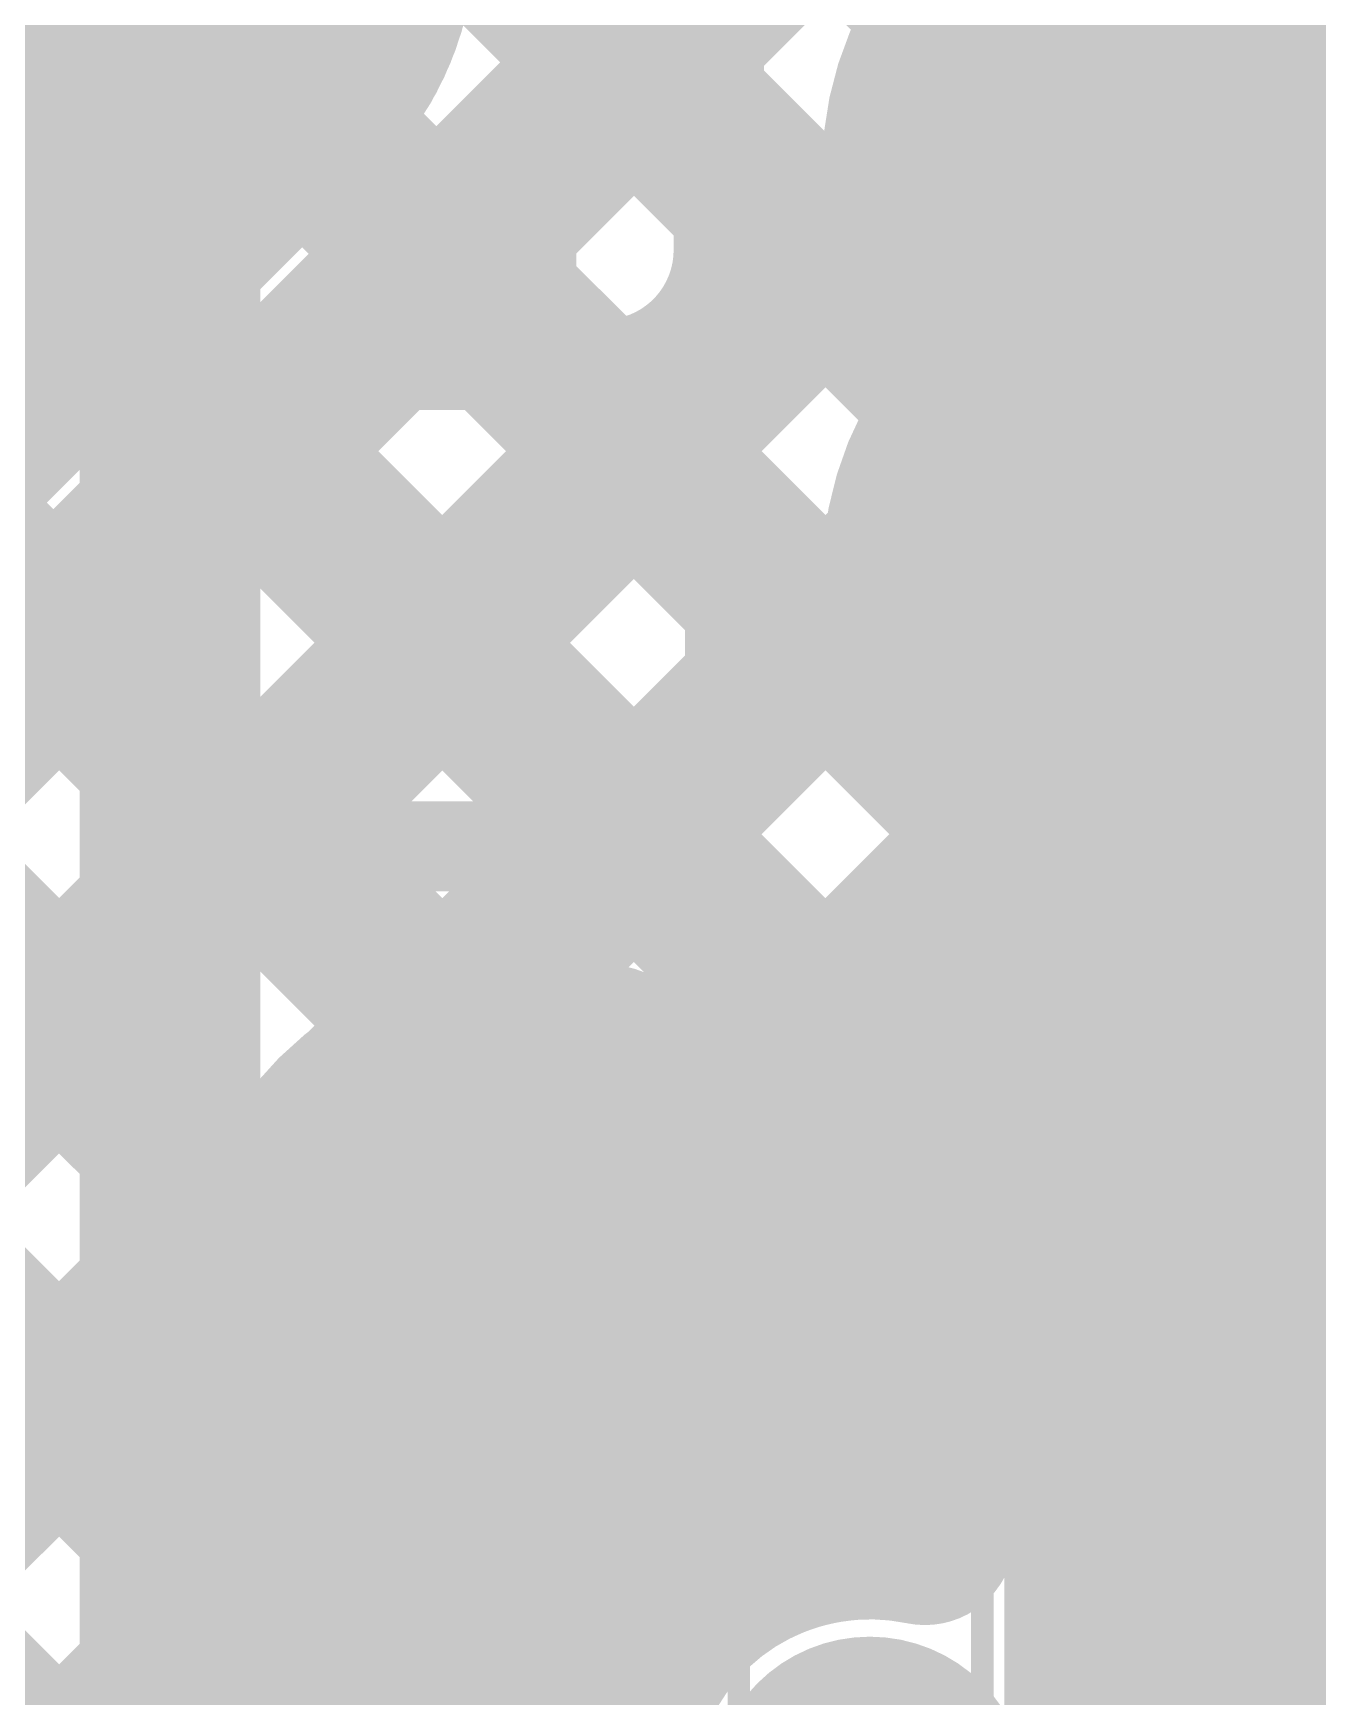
# Model space of a CAD drawing. Header units: millimetres. Extents: x 13 to 259, y -2 to 326.
# Drawn here: x 141.222 to 144.067, y 82.094 to 85.778 of the extents above; entities that cross this region are included whole.
import ezdxf

# ---------------------------------------------------------------- set-up
doc = ezdxf.new("R2010")
doc.units = ezdxf.units.MM
for name, color, linetype in [('BottomLayer', 5, 'Continuous'), ('BottomPaste', 16, 'Continuous'), ('BottomSolder', 6, 'Continuous'), ('ConnectLayer', 7, 'Continuous'), ('DrillDrawing', 1, 'Continuous'), ('Mechanical14', 56, 'Continuous'), ('Mechanical15', 56, 'Continuous'), ('Mechanical16', 56, 'Continuous'), ('MidLayer1', 16, 'Continuous'), ('MidLayer2', 76, 'Continuous'), ('MidLayer3', 90, 'Continuous'), ('MidLayer4', 156, 'Continuous'), ('MidLayer5', 130, 'Continuous'), ('MidLayer6', 216, 'Continuous'), ('MultiLayer', 9, 'Continuous'), ('TopLayer', 1, 'Continuous'), ('TopOverlay', 2, 'Continuous'), ('TopPaste', 8, 'Continuous'), ('TopSolder', 216, 'Continuous')]:
    doc.layers.add(name, color=color, linetype=linetype)

# ---------------------------------------------------------------- blocks, each defined once
blk = doc.blocks.new('CAPC1005X55N_B_1')
at = {"layer": 'BottomLayer'}
for points in [[(-0.76, -0.31), (-0.14, -0.31), (-0.76, 0.31), (-0.14, 0.31)], [(0.14, -0.31), (0.76, -0.31), (0.14, 0.31), (0.76, 0.31)]]:
    blk.add_solid(points, dxfattribs=at)
at = {"layer": 'BottomPaste'}
for points in [[(-0.76, -0.31), (-0.14, -0.31), (-0.76, 0.31), (-0.14, 0.31)], [(0.14, -0.31), (0.76, -0.31), (0.14, 0.31), (0.76, 0.31)]]:
    blk.add_solid(points, dxfattribs=at)
at = {"layer": 'BottomSolder'}
for points in [[(-0.8616, -0.4116), (-0.0384, -0.4116), (-0.8616, 0.4116), (-0.0384, 0.4116)], [(0.0384, -0.4116), (0.8616, -0.4116), (0.0384, 0.4116), (0.8616, 0.4116)]]:
    blk.add_solid(points, dxfattribs=at)
at = {"layer": 'Mechanical14', "const_width": 0.1}
for points in [[(-0.5249, -0.2751), (-0.5249, 0.2749)], [(0.5251, 0.2749), (-0.5249, 0.2749)], [(0.5251, -0.2751), (0.5251, 0.2749)], [(0.5251, -0.2751), (-0.5249, -0.2751)]]:
    blk.add_lwpolyline(points, dxfattribs=at)
at = {"layer": 'Mechanical14', "const_width": 0.05}
for points in [[(-0.5499, 0.2749, 1), (-0.5, 0.2749, 1)], [(-0.5499, 0.2749, 1), (-0.5, 0.2749, 1)], [(0.5001, 0.2749, 1), (0.55, 0.2749, 1)], [(0.5001, 0.2749, 1), (0.55, 0.2749, 1)], [(-0.5499, -0.2751, 1), (-0.5, -0.2751, 1)], [(-0.5499, -0.2751, 1), (-0.5, -0.2751, 1)], [(0.5001, -0.2751, 1), (0.55, -0.2751, 1)], [(0.5001, -0.2751, 1), (0.55, -0.2751, 1)]]:
    blk.add_lwpolyline(points, format="xyb", close=True, dxfattribs=at)
at = {"layer": 'Mechanical16', "const_width": 0.05}
for points in [[(0, -0.5), (0, 0.5)], [(-0.91, -0.46), (-0.91, 0.46)], [(0.91, 0.46), (-0.91, 0.46)], [(0.91, -0.46), (0.91, 0.46)], [(0.5, 0), (-0.5, 0)], [(0.91, -0.46), (-0.91, -0.46)]]:
    blk.add_lwpolyline(points, dxfattribs=at)
at = {"layer": 'Mechanical16', "const_width": 0.025}
for points in [[(-0.0125, 0.5, 1), (0.0125, 0.5, 1)], [(-0.9225, 0.46, 1), (-0.8975, 0.46, 1)], [(-0.9225, 0.46, 1), (-0.8975, 0.46, 1)], [(0.8975, 0.46, 1), (0.9225, 0.46, 1)], [(0.8975, 0.46, 1), (0.9225, 0.46, 1)], [(-0.5125, 0, 1), (-0.4875, 0, 1)], [(0.4875, 0, 1), (0.5125, 0, 1)], [(-0.9225, -0.46, 1), (-0.8975, -0.46, 1)], [(-0.9225, -0.46, 1), (-0.8975, -0.46, 1)], [(0.8975, -0.46, 1), (0.9225, -0.46, 1)], [(0.8975, -0.46, 1), (0.9225, -0.46, 1)], [(-0.0125, -0.5, 1), (0.0125, -0.5, 1)]]:
    blk.add_lwpolyline(points, format="xyb", close=True, dxfattribs=at)
blk = doc.blocks.new('CAPC1005X55N_138')
at = {"layer": 'Mechanical14', "const_width": 0.1}
for points in [[(-0.5249, -0.2749), (-0.5249, 0.2751)], [(0.5251, 0.2751), (-0.5249, 0.2751)], [(0.5251, -0.2749), (0.5251, 0.2751)], [(0.5251, -0.2749), (-0.5249, -0.2749)]]:
    blk.add_lwpolyline(points, dxfattribs=at)
at = {"layer": 'Mechanical14', "const_width": 0.05}
for points in [[(-0.5499, 0.2751, 1), (-0.5, 0.2751, 1)], [(-0.5499, 0.2751, 1), (-0.5, 0.2751, 1)], [(0.5001, 0.2751, 1), (0.55, 0.2751, 1)], [(0.5001, 0.2751, 1), (0.55, 0.2751, 1)], [(-0.5499, -0.2749, 1), (-0.5, -0.2749, 1)], [(-0.5499, -0.2749, 1), (-0.5, -0.2749, 1)], [(0.5001, -0.2749, 1), (0.55, -0.2749, 1)], [(0.5001, -0.2749, 1), (0.55, -0.2749, 1)]]:
    blk.add_lwpolyline(points, format="xyb", close=True, dxfattribs=at)
at = {"layer": 'Mechanical15', "const_width": 0.05}
for points in [[(0, -0.5), (0, 0.5)], [(-0.91, -0.46), (-0.91, 0.46)], [(0.91, 0.46), (-0.91, 0.46)], [(0.91, -0.46), (0.91, 0.46)], [(0.5, 0), (-0.5, 0)], [(0.91, -0.46), (-0.91, -0.46)]]:
    blk.add_lwpolyline(points, dxfattribs=at)
at = {"layer": 'Mechanical15', "const_width": 0.025}
for points in [[(-0.0125, 0.5, 1), (0.0125, 0.5, 1)], [(-0.9225, 0.46, 1), (-0.8975, 0.46, 1)], [(-0.9225, 0.46, 1), (-0.8975, 0.46, 1)], [(0.8975, 0.46, 1), (0.9225, 0.46, 1)], [(0.8975, 0.46, 1), (0.9225, 0.46, 1)], [(-0.5125, 0, 1), (-0.4875, 0, 1)], [(0.4875, 0, 1), (0.5125, 0, 1)], [(-0.9225, -0.46, 1), (-0.8975, -0.46, 1)], [(-0.9225, -0.46, 1), (-0.8975, -0.46, 1)], [(0.8975, -0.46, 1), (0.9225, -0.46, 1)], [(0.8975, -0.46, 1), (0.9225, -0.46, 1)], [(-0.0125, -0.5, 1), (0.0125, -0.5, 1)]]:
    blk.add_lwpolyline(points, format="xyb", close=True, dxfattribs=at)
at = {"layer": 'TopLayer'}
for points in [[(-0.76, -0.31), (-0.14, -0.31), (-0.76, 0.31), (-0.14, 0.31)], [(0.14, -0.31), (0.76, -0.31), (0.14, 0.31), (0.76, 0.31)]]:
    blk.add_solid(points, dxfattribs=at)
at = {"layer": 'TopPaste'}
for points in [[(-0.76, -0.31), (-0.14, -0.31), (-0.76, 0.31), (-0.14, 0.31)], [(0.14, -0.31), (0.76, -0.31), (0.14, 0.31), (0.76, 0.31)]]:
    blk.add_solid(points, dxfattribs=at)
at = {"layer": 'TopSolder'}
for points in [[(-0.8616, -0.4116), (-0.0384, -0.4116), (-0.8616, 0.4116), (-0.0384, 0.4116)], [(0.0384, -0.4116), (0.8616, -0.4116), (0.0384, 0.4116), (0.8616, 0.4116)]]:
    blk.add_solid(points, dxfattribs=at)
blk = doc.blocks.new('CAPC1005X55N_157')
at = {"layer": 'Mechanical14', "const_width": 0.1}
for points in [[(-0.5249, -0.2749), (-0.5249, 0.2751)], [(0.5251, 0.2751), (-0.5249, 0.2751)], [(0.5251, -0.2749), (0.5251, 0.2751)], [(0.5251, -0.2749), (-0.5249, -0.2749)]]:
    blk.add_lwpolyline(points, dxfattribs=at)
at = {"layer": 'Mechanical14', "const_width": 0.05}
for points in [[(-0.5499, 0.2751, 1), (-0.5, 0.2751, 1)], [(-0.5499, 0.2751, 1), (-0.5, 0.2751, 1)], [(0.5001, 0.2751, 1), (0.55, 0.2751, 1)], [(0.5001, 0.2751, 1), (0.55, 0.2751, 1)], [(-0.5499, -0.2749, 1), (-0.5, -0.2749, 1)], [(-0.5499, -0.2749, 1), (-0.5, -0.2749, 1)], [(0.5001, -0.2749, 1), (0.55, -0.2749, 1)], [(0.5001, -0.2749, 1), (0.55, -0.2749, 1)]]:
    blk.add_lwpolyline(points, format="xyb", close=True, dxfattribs=at)
at = {"layer": 'Mechanical15', "const_width": 0.05}
for points in [[(0, -0.5), (0, 0.5)], [(-0.91, -0.46), (-0.91, 0.46)], [(0.91, 0.46), (-0.91, 0.46)], [(0.91, -0.46), (0.91, 0.46)], [(0.5, 0), (-0.5, 0)], [(0.91, -0.46), (-0.91, -0.46)]]:
    blk.add_lwpolyline(points, dxfattribs=at)
at = {"layer": 'Mechanical15', "const_width": 0.025}
for points in [[(-0.0125, 0.5, 1), (0.0125, 0.5, 1)], [(-0.9225, 0.46, 1), (-0.8975, 0.46, 1)], [(-0.9225, 0.46, 1), (-0.8975, 0.46, 1)], [(0.8975, 0.46, 1), (0.9225, 0.46, 1)], [(0.8975, 0.46, 1), (0.9225, 0.46, 1)], [(-0.5125, 0, 1), (-0.4875, 0, 1)], [(0.4875, 0, 1), (0.5125, 0, 1)], [(-0.9225, -0.46, 1), (-0.8975, -0.46, 1)], [(-0.9225, -0.46, 1), (-0.8975, -0.46, 1)], [(0.8975, -0.46, 1), (0.9225, -0.46, 1)], [(0.8975, -0.46, 1), (0.9225, -0.46, 1)], [(-0.0125, -0.5, 1), (0.0125, -0.5, 1)]]:
    blk.add_lwpolyline(points, format="xyb", close=True, dxfattribs=at)
at = {"layer": 'TopLayer'}
for points in [[(-0.76, -0.31), (-0.14, -0.31), (-0.76, 0.31), (-0.14, 0.31)], [(0.14, -0.31), (0.76, -0.31), (0.14, 0.31), (0.76, 0.31)]]:
    blk.add_solid(points, dxfattribs=at)
at = {"layer": 'TopPaste'}
for points in [[(-0.76, -0.31), (-0.14, -0.31), (-0.76, 0.31), (-0.14, 0.31)], [(0.14, -0.31), (0.76, -0.31), (0.14, 0.31), (0.76, 0.31)]]:
    blk.add_solid(points, dxfattribs=at)
at = {"layer": 'TopSolder'}
for points in [[(-0.8616, -0.4116), (-0.0384, -0.4116), (-0.8616, 0.4116), (-0.0384, 0.4116)], [(0.0384, -0.4116), (0.8616, -0.4116), (0.0384, 0.4116), (0.8616, 0.4116)]]:
    blk.add_solid(points, dxfattribs=at)
blk = doc.blocks.new('SAMTEC_ASP_127797_01_185')
at = {"layer": 'Mechanical14', "const_width": 0.1}
for points in [[(16.9926, 7.3406), (16.0274, 7.3406)], [(16.9926, 7.3406), (16.0274, 7.3406)], [(19.5326, 7.3406), (18.5674, 7.3406)], [(19.5326, 7.3406), (18.5674, 7.3406)], [(17.2466, 6.4262), (17.2466, 7.0866)], [(17.2466, 6.4262), (17.2466, 7.0866)], [(18.3134, 6.4262), (18.3134, 7.0866)], [(18.3134, 6.4262), (18.3134, 7.0866)], [(19.7866, 6.4262), (19.7866, 7.0866)], [(19.7866, 6.4262), (19.7866, 7.0866)], [(18.0594, 6.1722), (17.5006, 6.1722)], [(18.0594, 6.1722), (17.5006, 6.1722)], [(20.5994, 6.1722), (20.0406, 6.1722)], [(20.5994, 6.1722), (20.0406, 6.1722)]]:
    blk.add_lwpolyline(points, dxfattribs=at)
at = {"layer": 'Mechanical14', "const_width": 0.05}
for points in [[(16.9676, 7.3406, 1), (17.0176, 7.3406, 1)], [(16.9676, 7.3406, 1), (17.0176, 7.3406, 1)], [(16.9676, 7.3406, 1), (17.0176, 7.3406, 1)], [(18.5424, 7.3406, 1), (18.5924, 7.3406, 1)], [(18.5424, 7.3406, 1), (18.5924, 7.3406, 1)], [(18.5424, 7.3406, 1), (18.5924, 7.3406, 1)], [(19.5076, 7.3406, 1), (19.5576, 7.3406, 1)], [(19.5076, 7.3406, 1), (19.5576, 7.3406, 1)], [(19.5076, 7.3406, 1), (19.5576, 7.3406, 1)], [(17.2216, 7.0866, 1), (17.2716, 7.0866, 1)], [(17.2216, 7.0866, 1), (17.2716, 7.0866, 1)], [(17.2216, 7.0866, 1), (17.2716, 7.0866, 1)], [(18.2884, 7.0866, 1), (18.3384, 7.0866, 1)], [(18.2884, 7.0866, 1), (18.3384, 7.0866, 1)], [(18.2884, 7.0866, 1), (18.3384, 7.0866, 1)], [(19.7616, 7.0866, 1), (19.8116, 7.0866, 1)], [(19.7616, 7.0866, 1), (19.8116, 7.0866, 1)], [(19.7616, 7.0866, 1), (19.8116, 7.0866, 1)], [(17.2216, 6.4262, 1), (17.2716, 6.4262, 1)], [(17.2216, 6.4262, 1), (17.2716, 6.4262, 1)], [(17.2216, 6.4262, 1), (17.2716, 6.4262, 1)], [(17.2216, 6.4262, 1), (17.2716, 6.4262, 1)], [(18.2884, 6.4262, 1), (18.3384, 6.4262, 1)], [(18.2884, 6.4262, 1), (18.3384, 6.4262, 1)], [(18.2884, 6.4262, 1), (18.3384, 6.4262, 1)], [(18.2884, 6.4262, 1), (18.3384, 6.4262, 1)], [(19.7616, 6.4262, 1), (19.8116, 6.4262, 1)], [(19.7616, 6.4262, 1), (19.8116, 6.4262, 1)], [(19.7616, 6.4262, 1), (19.8116, 6.4262, 1)], [(19.7616, 6.4262, 1), (19.8116, 6.4262, 1)], [(17.4756, 6.1722, 1), (17.5256, 6.1722, 1)], [(17.4756, 6.1722, 1), (17.5256, 6.1722, 1)], [(17.4756, 6.1722, 1), (17.5256, 6.1722, 1)], [(17.4756, 6.1722, 1), (17.5256, 6.1722, 1)], [(18.0344, 6.1722, 1), (18.0844, 6.1722, 1)], [(18.0344, 6.1722, 1), (18.0844, 6.1722, 1)], [(18.0344, 6.1722, 1), (18.0844, 6.1722, 1)], [(18.0344, 6.1722, 1), (18.0844, 6.1722, 1)], [(20.0156, 6.1722, 1), (20.0656, 6.1722, 1)], [(20.0156, 6.1722, 1), (20.0656, 6.1722, 1)], [(20.0156, 6.1722, 1), (20.0656, 6.1722, 1)], [(20.0156, 6.1722, 1), (20.0656, 6.1722, 1)]]:
    blk.add_lwpolyline(points, format="xyb", close=True, dxfattribs=at)
at = {"layer": 'Mechanical14', "const_width": 0.1}
for points in [[(16.9926, 7.3406, -0.414214), (17.2466, 7.0866)], [(18.3134, 7.0866, -0.414214), (18.5674, 7.3406)], [(19.5326, 7.3406, -0.414214), (19.7866, 7.0866)], [(17.5006, 6.1722, -0.414214), (17.2466, 6.4262)], [(17.5006, 6.1722, -0.414214), (17.2466, 6.4262)], [(18.3134, 6.4262, -0.414214), (18.0594, 6.1722)], [(18.3134, 6.4262, -0.414214), (18.0594, 6.1722)], [(20.0406, 6.1722, -0.414214), (19.7866, 6.4262)], [(20.0406, 6.1722, -0.414214), (19.7866, 6.4262)]]:
    blk.add_lwpolyline(points, format="xyb", dxfattribs=at)
at = {"layer": 'TopOverlay', "const_width": 0.2}
for points in [[(16.9926, 7.3406), (16.0274, 7.3406)], [(16.9926, 7.3406), (16.0274, 7.3406)], [(19.5326, 7.3406), (18.5674, 7.3406)], [(19.5326, 7.3406), (18.5674, 7.3406)], [(17.2466, 6.4262), (17.2466, 7.0866)], [(17.2466, 6.4262), (17.2466, 7.0866)], [(18.3134, 6.4262), (18.3134, 7.0866)], [(18.3134, 6.4262), (18.3134, 7.0866)], [(19.7866, 6.4262), (19.7866, 7.0866)], [(19.7866, 6.4262), (19.7866, 7.0866)], [(18.0594, 6.1722), (17.5006, 6.1722)], [(18.0594, 6.1722), (17.5006, 6.1722)], [(20.5994, 6.1722), (20.0406, 6.1722)], [(20.5994, 6.1722), (20.0406, 6.1722)]]:
    blk.add_lwpolyline(points, dxfattribs=at)
at = {"layer": 'TopOverlay', "const_width": 0.1}
for points in [[(16.9426, 7.3406, 1), (17.0426, 7.3406, 1)], [(16.9426, 7.3406, 1), (17.0426, 7.3406, 1)], [(16.9426, 7.3406, 1), (17.0426, 7.3406, 1)], [(18.5174, 7.3406, 1), (18.6174, 7.3406, 1)], [(18.5174, 7.3406, 1), (18.6174, 7.3406, 1)], [(18.5174, 7.3406, 1), (18.6174, 7.3406, 1)], [(19.4826, 7.3406, 1), (19.5826, 7.3406, 1)], [(19.4826, 7.3406, 1), (19.5826, 7.3406, 1)], [(19.4826, 7.3406, 1), (19.5826, 7.3406, 1)], [(17.1966, 7.0866, 1), (17.2966, 7.0866, 1)], [(17.1966, 7.0866, 1), (17.2966, 7.0866, 1)], [(17.1966, 7.0866, 1), (17.2966, 7.0866, 1)], [(18.2634, 7.0866, 1), (18.3634, 7.0866, 1)], [(18.2634, 7.0866, 1), (18.3634, 7.0866, 1)], [(18.2634, 7.0866, 1), (18.3634, 7.0866, 1)], [(19.7366, 7.0866, 1), (19.8366, 7.0866, 1)], [(19.7366, 7.0866, 1), (19.8366, 7.0866, 1)], [(19.7366, 7.0866, 1), (19.8366, 7.0866, 1)], [(17.1966, 6.4262, 1), (17.2966, 6.4262, 1)], [(17.1966, 6.4262, 1), (17.2966, 6.4262, 1)], [(17.1966, 6.4262, 1), (17.2966, 6.4262, 1)], [(17.1966, 6.4262, 1), (17.2966, 6.4262, 1)], [(18.2634, 6.4262, 1), (18.3634, 6.4262, 1)], [(18.2634, 6.4262, 1), (18.3634, 6.4262, 1)], [(18.2634, 6.4262, 1), (18.3634, 6.4262, 1)], [(18.2634, 6.4262, 1), (18.3634, 6.4262, 1)], [(19.7366, 6.4262, 1), (19.8366, 6.4262, 1)], [(19.7366, 6.4262, 1), (19.8366, 6.4262, 1)], [(19.7366, 6.4262, 1), (19.8366, 6.4262, 1)], [(19.7366, 6.4262, 1), (19.8366, 6.4262, 1)], [(17.4506, 6.1722, 1), (17.5506, 6.1722, 1)], [(17.4506, 6.1722, 1), (17.5506, 6.1722, 1)], [(17.4506, 6.1722, 1), (17.5506, 6.1722, 1)], [(17.4506, 6.1722, 1), (17.5506, 6.1722, 1)], [(18.0094, 6.1722, 1), (18.1094, 6.1722, 1)], [(18.0094, 6.1722, 1), (18.1094, 6.1722, 1)], [(18.0094, 6.1722, 1), (18.1094, 6.1722, 1)], [(18.0094, 6.1722, 1), (18.1094, 6.1722, 1)], [(19.9906, 6.1722, 1), (20.0906, 6.1722, 1)], [(19.9906, 6.1722, 1), (20.0906, 6.1722, 1)], [(19.9906, 6.1722, 1), (20.0906, 6.1722, 1)], [(19.9906, 6.1722, 1), (20.0906, 6.1722, 1)]]:
    blk.add_lwpolyline(points, format="xyb", close=True, dxfattribs=at)
at = {"layer": 'TopOverlay', "const_width": 0.2}
for points in [[(16.9926, 7.3406, -0.414214), (17.2466, 7.0866)], [(18.3134, 7.0866, -0.414214), (18.5674, 7.3406)], [(19.5326, 7.3406, -0.414214), (19.7866, 7.0866)], [(17.5006, 6.1722, -0.414214), (17.2466, 6.4262)], [(17.5006, 6.1722, -0.414214), (17.2466, 6.4262)], [(18.3134, 6.4262, -0.414214), (18.0594, 6.1722)], [(18.3134, 6.4262, -0.414214), (18.0594, 6.1722)], [(20.0406, 6.1722, -0.414214), (19.7866, 6.4262)], [(20.0406, 6.1722, -0.414214), (19.7866, 6.4262)]]:
    blk.add_lwpolyline(points, format="xyb", dxfattribs=at)

msp = doc.modelspace()

# ---------------------------------------------------------------- linework, layer by layer
at = {"layer": 'BottomLayer'}
for points, const_width in [([(143.634, 85.475, 1), (143.884, 85.475, 1)], 0.25), ([(143.634, 84.575, 1), (143.884, 84.575, 1)], 0.25), ([(143.6594, 83.2978, 1), (143.9094, 83.2978, 1)], 0.25), ([(142.2, 82.95, 1), (142.45, 82.95, 1)], 0.25), ([(143.6594, 82.3978, 1), (143.9094, 82.3978, 1)], 0.25), ([(143.7344, 82.3978, 1), (143.8344, 82.3978, 1)], 0.1), ([(143.7702, 82.3978, 1), (143.8702, 82.3978, 1)], 0.1), ([(143.7702, 82.3978, 1), (143.8702, 82.3978, 1)], 0.1), ([(142.2, 82.05, 1), (142.45, 82.05, 1)], 0.25), ([(142.275, 82.05, 1), (142.375, 82.05, 1)], 0.1), ([(142.275, 82.05, 1), (142.375, 82.05, 1)], 0.1), ([(142.95, 81.875, 1), (143.2, 81.875, 1)], 0.25)]:
    msp.add_lwpolyline(points, format="xyb", close=True, dxfattribs=dict(at, const_width=const_width))
at = {"layer": 'BottomLayer', "const_width": 0.2}
for points in [[(143.7844, 82.3978), (143.8202, 82.3978)], [(143.8202, 82.3978), (144.725, 81.493)], [(142.075, 81.8), (142.325, 82.05)], [(142.325, 82.05), (142.575, 81.8)]]:
    msp.add_lwpolyline(points, dxfattribs=at)
at = {"layer": 'BottomSolder', "const_width": 0.3516}
for points in [[(142.1492, 82.95, 1), (142.5008, 82.95, 1)], [(142.1492, 82.05, 1), (142.5008, 82.05, 1)], [(142.8992, 81.875, 1), (143.2508, 81.875, 1)]]:
    msp.add_lwpolyline(points, format="xyb", close=True, dxfattribs=at)
at = {"layer": 'ConnectLayer', "const_width": 0.4}
for points in [[(133.8479, 96.1028), (144.7858, 85.1649)], [(133.8479, 96.1028), (144.7858, 85.1649)], [(134.033, 92.5235), (143.5987, 82.9578)], [(134.033, 92.5235), (143.5987, 82.9578)], [(139.1148, 89.9874), (143.9801, 85.122)], [(139.1148, 89.9874), (143.9801, 85.122)], [(139.1448, 89.1088), (143.3036, 84.95)], [(139.1448, 89.1088), (143.3036, 84.95)], [(134.0722, 78.9179), (143.6515, 88.4972)], [(134.0722, 78.9179), (143.6515, 88.4972)], [(138.9246, 88.4805), (145.3101, 82.095)], [(138.9246, 88.4805), (145.3101, 82.095)], [(137.8768, 87.8312), (143.2041, 82.504)], [(137.8768, 87.8312), (143.2041, 82.504)], [(127.0089, 71.0061), (143.6089, 87.6061)], [(127.0089, 71.0061), (143.6089, 87.6061)], [(141.525, 85.5223), (143.6089, 87.6062)], [(142.6144, 87.3363), (144.7858, 85.1649)], [(129.3674, 71.6675), (144.9371, 87.2372)], [(129.3674, 71.6675), (144.9371, 87.2372)], [(136.9901, 79.2902), (144.9371, 87.2372)], [(137.6514, 87.2081), (142.2276, 82.6319)], [(137.6514, 87.2081), (142.2276, 82.6319)], [(128.9034, 72.052), (143.867, 87.0156)], [(128.9034, 72.052), (143.867, 87.0156)], [(136.2164, 79.365), (143.867, 87.0156)], [(142.1901, 86.912), (143.9801, 85.122)], [(143.7115, 85.1631), (145.4673, 86.9188)], [(143.7115, 85.1631), (145.4673, 86.9188)], [(143.7115, 85.1631), (145.4673, 86.9188)], [(142.2136, 86.8886), (143.2811, 85.821)], [(141.525, 84.6738), (143.6457, 86.7944)], [(141.7893, 86.4643), (143.3036, 84.95)], [(142.0024, 86.2512), (143.3036, 84.95)], [(141.525, 80.8316), (141.525, 86.2)], [(137.8413, 86.1697), (141.7676, 82.2434)], [(137.8413, 86.1697), (141.7676, 82.2434)], [(141.525, 85.88), (143.5612, 83.8439)], [(137.3359, 85.8265), (145.499, 77.6634)], [(137.3359, 85.8265), (145.499, 77.6634)], [(139.1359, 82.9049), (141.8433, 85.6122)], [(141.8181, 85.587), (145.3101, 82.095)], [(141.525, 83.8253), (143.1691, 85.4693)], [(141.3938, 85.1627), (143.5987, 82.9578)], [(141.525, 85.0315), (143.1976, 83.3589)], [(140.9696, 84.7385), (143.2041, 82.504)], [(131.7056, 73.1572), (143.171, 84.6226)], [(131.7056, 73.1572), (143.171, 84.6226)], [(137.9134, 79.365), (143.171, 84.6226)], [(141.9681, 83.4198), (143.171, 84.6227)], [(140.5453, 84.3142), (142.2276, 82.6319)], [(144.0288, 82.9348), (145.3173, 84.2233)], [(144.0288, 82.9348), (145.3173, 84.2233)], [(144.0288, 82.9348), (145.3173, 84.2233)], [(141.525, 84.183), (142.1849, 83.5231)], [(142.7272, 82.4817), (144.3812, 84.1357)], [(142.7272, 82.4817), (144.3812, 84.1357)], [(142.7272, 82.4817), (144.3812, 84.1357)], [(144.0632, 83.8178), (144.3811, 84.1358)], [(144.1341, 84.1195), (145.4194, 82.8342)], [(144.1341, 84.1195), (145.4194, 82.8342)], [(144.1341, 84.1195), (145.4194, 82.8342)], [(144.1341, 84.1195), (145.4194, 82.8342)], [(137.4846, 78.0877), (143.4621, 84.0652)], [(137.4846, 78.0877), (143.4621, 84.0652)], [(138.7619, 79.365), (143.4621, 84.0652)], [(142.753, 83.3562), (143.4621, 84.0652)], [(140.121, 83.89), (141.7676, 82.2434)], [(139.6968, 83.4657), (143.7975, 79.365)], [(141.525, 83.3345), (141.7555, 83.104)], [(141.525, 82.9767), (141.8553, 83.307)], [(141.525, 81.2797), (143.2644, 83.0191)], [(142.3024, 82.9054), (142.3696, 82.9727)], [(142.8982, 82.8099), (143.2041, 82.504)], [(141.525, 82.1282), (141.9189, 82.5221)], [(141.525, 82.4859), (143.7363, 80.2747)], [(142.479, 82.3805), (142.615, 82.2445)]]:
    msp.add_lwpolyline(points, dxfattribs=at)
for points in [[(143.3775, 85.025, -0.813383), (143.9295, 86.0398)], [(142.0024, 85.995, -0.199574), (141.8433, 85.6122)], [(142.0024, 85.995, -0.198912), (141.8443, 85.6132)], [(144.0204, 86.004, -0.145614), (144.267, 85.7751)], [(143.7263, 85.4372, -0.809385), (143.7735, 85.5229)], [(144.267, 84.275, -3.659293), (144.267, 84.8751)], [(144.267, 84.275, -3.659293), (144.267, 84.8751)], [(144.267, 84.275, -3.659293), (144.267, 84.8751)], [(144.267, 85.175, -0.083687), (144.1406, 85.025)], [(144.267, 84.275, -1.18266), (143.3775, 85.025)], [(144.1406, 85.025, -0.083687), (144.267, 84.8751)], [(143.4029, 82.8478, -1.565219), (144.3744, 83.2978)], [(143.7517, 83.26, -1.556934), (143.8344, 83.2978)], [(144.3744, 83.2978, -0.220339), (144.166, 82.8478)], [(143.197, 82.4523, -0.954814), (144.3744, 82.3978)], [(143.197, 82.4523, -0.954814), (144.3744, 82.3978)], [(143.197, 82.4523, -0.954814), (144.3744, 82.3978)], [(143.197, 82.4523, -0.196225), (143.4029, 82.8478)], [(144.166, 82.8478, -0.220339), (144.3744, 82.3978)], [(142.5985, 81.5272, -2.181322), (142.8016, 82.3978)], [(142.5985, 81.5272, -2.181322), (142.8016, 82.3978)], [(142.5985, 81.5272, -2.181322), (142.8016, 82.3978)], [(143.3616, 81.3593, -1.441325), (143.197, 82.4523)], [(142.8016, 82.3978, -0.174234), (143.197, 82.4523)], [(142.8016, 82.3978, -0.174234), (143.197, 82.4523)], [(142.8016, 82.3978, -0.174234), (143.197, 82.4523)]]:
    msp.add_lwpolyline(points, format="xyb", dxfattribs=at)
at = {"layer": 'ConnectLayer'}
for points, const_width in [([(141.425, 85.88, 1), (141.625, 85.88, 1)], 0.2), ([(143.1811, 85.821, 1), (143.3811, 85.821, 1)], 0.2), ([(141.7181, 85.587, 1), (141.9181, 85.587, 1)], 0.2), ([(141.7433, 85.6122, 1), (141.9433, 85.6122, 1)], 0.2), ([(141.7433, 85.6122, 1), (141.9433, 85.6122, 1)], 0.2), ([(141.7443, 85.6132, 1), (141.9443, 85.6132, 1)], 0.2), ([(141.425, 85.5223, 1), (141.625, 85.5223, 1)], 0.2), ([(143.6735, 85.5229, 1), (143.8735, 85.5229, 1)], 0.2), ([(143.0691, 85.4693, 1), (143.2691, 85.4693, 1)], 0.2), ([(143.6263, 85.4372, 1), (143.8263, 85.4372, 1)], 0.2), ([(141.2938, 85.1627, 1), (141.4938, 85.1627, 1)], 0.2), ([(143.6115, 85.1631, 1), (143.8115, 85.1631, 1)], 0.2), ([(143.6115, 85.1631, 1), (143.8115, 85.1631, 1)], 0.2), ([(143.6115, 85.1631, 1), (143.8115, 85.1631, 1)], 0.2), ([(143.8801, 85.122, 1), (144.0801, 85.122, 1)], 0.2), ([(143.8801, 85.122, 1), (144.0801, 85.122, 1)], 0.2), ([(143.8801, 85.122, 1), (144.0801, 85.122, 1)], 0.2), ([(141.425, 85.0315, 1), (141.625, 85.0315, 1)], 0.2), ([(143.2775, 85.025, 1), (143.4775, 85.025, 1)], 0.2), ([(143.2775, 85.025, 1), (143.4775, 85.025, 1)], 0.2), ([(144.0406, 85.025, 1), (144.2406, 85.025, 1)], 0.2), ([(144.0406, 85.025, 1), (144.2406, 85.025, 1)], 0.2), ([(143.2036, 84.95, 1), (143.4036, 84.95, 1)], 0.2), ([(143.2036, 84.95, 1), (143.4036, 84.95, 1)], 0.2), ([(143.2036, 84.95, 1), (143.4036, 84.95, 1)], 0.2), ([(143.2036, 84.95, 1), (143.4036, 84.95, 1)], 0.2), ([(141.425, 84.6738, 1), (141.625, 84.6738, 1)], 0.2), ([(143.071, 84.6227, 1), (143.271, 84.6227, 1)], 0.2), ([(143.071, 84.6226, 1), (143.271, 84.6226, 1)], 0.2), ([(143.071, 84.6226, 1), (143.271, 84.6226, 1)], 0.2), ([(143.071, 84.6226, 1), (143.271, 84.6226, 1)], 0.2), ([(141.425, 84.183, 1), (141.625, 84.183, 1)], 0.2), ([(144.0341, 84.1195, 1), (144.2341, 84.1195, 1)], 0.2), ([(144.0341, 84.1195, 1), (144.2341, 84.1195, 1)], 0.2), ([(144.0341, 84.1195, 1), (144.2341, 84.1195, 1)], 0.2), ([(144.0341, 84.1195, 1), (144.2341, 84.1195, 1)], 0.2), ([(143.3621, 84.0652, 1), (143.5621, 84.0652, 1)], 0.2), ([(143.3621, 84.0652, 1), (143.5621, 84.0652, 1)], 0.2), ([(143.3621, 84.0652, 1), (143.5621, 84.0652, 1)], 0.2), ([(143.3621, 84.0652, 1), (143.5621, 84.0652, 1)], 0.2), ([(141.425, 83.8253, 1), (141.625, 83.8253, 1)], 0.2), ([(143.4612, 83.8439, 1), (143.6612, 83.8439, 1)], 0.2), ([(143.9632, 83.8178, 1), (144.1632, 83.8178, 1)], 0.2), ([(142.915, 82.95, 1), (141.735, 82.95, 1)], 0.4), ([(142.0849, 83.5231, 1), (142.2849, 83.5231, 1)], 0.2), ([(141.8681, 83.4198, 1), (142.0681, 83.4198, 1)], 0.2), ([(142.653, 83.3562, 1), (142.853, 83.3562, 1)], 0.2), ([(143.0976, 83.3589, 1), (143.2976, 83.3589, 1)], 0.2), ([(141.425, 83.3345, 1), (141.625, 83.3345, 1)], 0.2), ([(141.7553, 83.307, 1), (141.9553, 83.307, 1)], 0.2), ([(143.7344, 83.2978, 1), (143.9344, 83.2978, 1)], 0.2), ([(143.6517, 83.26, 1), (143.8517, 83.26, 1)], 0.2), ([(141.6555, 83.104, 1), (141.8555, 83.104, 1)], 0.2), ([(143.1644, 83.0191, 1), (143.3644, 83.0191, 1)], 0.2), ([(141.425, 82.9767, 1), (141.625, 82.9767, 1)], 0.2), ([(142.375, 82.95, 1), (142.275, 82.95, 1)], 0.4), ([(142.2696, 82.9727, 1), (142.4696, 82.9727, 1)], 0.2), ([(141.635, 82.95, 1), (141.835, 82.95, 1)], 0.2), ([(142.175, 82.95, 1), (142.375, 82.95, 1)], 0.2), ([(142.275, 82.95, 1), (142.475, 82.95, 1)], 0.2), ([(142.815, 82.95, 1), (143.015, 82.95, 1)], 0.2), ([(143.4987, 82.9578, 1), (143.6987, 82.9578, 1)], 0.2), ([(143.4987, 82.9578, 1), (143.6987, 82.9578, 1)], 0.2), ([(143.4987, 82.9578, 1), (143.6987, 82.9578, 1)], 0.2), ([(143.9288, 82.9348, 1), (144.1288, 82.9348, 1)], 0.2), ([(143.9288, 82.9348, 1), (144.1288, 82.9348, 1)], 0.2), ([(143.9288, 82.9348, 1), (144.1288, 82.9348, 1)], 0.2), ([(142.2024, 82.9054, 1), (142.4024, 82.9054, 1)], 0.2), ([(143.3029, 82.8478, 1), (143.5029, 82.8478, 1)], 0.2), ([(143.3029, 82.8478, 1), (143.5029, 82.8478, 1)], 0.2), ([(144.066, 82.8478, 1), (144.266, 82.8478, 1)], 0.2), ([(144.066, 82.8478, 1), (144.266, 82.8478, 1)], 0.2), ([(142.7982, 82.8099, 1), (142.9982, 82.8099, 1)], 0.2), ([(142.1276, 82.6319, 1), (142.3276, 82.6319, 1)], 0.2), ([(142.1276, 82.6319, 1), (142.3276, 82.6319, 1)], 0.2), ([(142.1276, 82.6319, 1), (142.3276, 82.6319, 1)], 0.2), ([(141.8189, 82.5221, 1), (142.0189, 82.5221, 1)], 0.2), ([(143.1041, 82.504, 1), (143.3041, 82.504, 1)], 0.2), ([(143.1041, 82.504, 1), (143.3041, 82.504, 1)], 0.2), ([(143.1041, 82.504, 1), (143.3041, 82.504, 1)], 0.2), ([(143.1041, 82.504, 1), (143.3041, 82.504, 1)], 0.2), ([(141.425, 82.4859, 1), (141.625, 82.4859, 1)], 0.2), ([(142.6272, 82.4817, 1), (142.8272, 82.4817, 1)], 0.2), ([(142.6272, 82.4817, 1), (142.8272, 82.4817, 1)], 0.2), ([(142.6272, 82.4817, 1), (142.8272, 82.4817, 1)], 0.2), ([(143.097, 82.4523, 1), (143.297, 82.4523, 1)], 0.2), ([(143.097, 82.4523, 1), (143.297, 82.4523, 1)], 0.2), ([(143.097, 82.4523, 1), (143.297, 82.4523, 1)], 0.2), ([(143.097, 82.4523, 1), (143.297, 82.4523, 1)], 0.2), ([(143.097, 82.4523, 1), (143.297, 82.4523, 1)], 0.2), ([(143.097, 82.4523, 1), (143.297, 82.4523, 1)], 0.2), ([(143.097, 82.4523, 1), (143.297, 82.4523, 1)], 0.2), ([(143.097, 82.4523, 1), (143.297, 82.4523, 1)], 0.2), ([(142.379, 82.3805, 1), (142.579, 82.3805, 1)], 0.2), ([(142.7016, 82.3978, 1), (142.9016, 82.3978, 1)], 0.2), ([(142.7016, 82.3978, 1), (142.9016, 82.3978, 1)], 0.2), ([(142.7016, 82.3978, 1), (142.9016, 82.3978, 1)], 0.2), ([(142.7016, 82.3978, 1), (142.9016, 82.3978, 1)], 0.2), ([(142.7016, 82.3978, 1), (142.9016, 82.3978, 1)], 0.2), ([(142.7016, 82.3978, 1), (142.9016, 82.3978, 1)], 0.2), ([(141.6676, 82.2434, 1), (141.8676, 82.2434, 1)], 0.2), ([(141.6676, 82.2434, 1), (141.8676, 82.2434, 1)], 0.2), ([(141.6676, 82.2434, 1), (141.8676, 82.2434, 1)], 0.2), ([(142.515, 82.2445, 1), (142.715, 82.2445, 1)], 0.2), ([(141.425, 82.1282, 1), (141.625, 82.1282, 1)], 0.2)]:
    msp.add_lwpolyline(points, format="xyb", close=True, dxfattribs=dict(at, const_width=const_width))
at = {"layer": 'DrillDrawing', "const_width": 0.0508}
for points in [[(143.632, 85.602), (143.632, 85.729)], [(143.632, 85.729), (143.886, 85.729)], [(143.886, 85.602), (143.886, 85.729)], [(143.505, 85.348), (143.505, 85.602)], [(143.505, 85.602), (143.632, 85.602)], [(143.886, 85.602), (144.013, 85.602)], [(144.013, 85.348), (144.013, 85.602)], [(143.505, 85.348), (143.632, 85.348)], [(143.632, 85.221), (143.632, 85.348)], [(143.886, 85.348), (144.013, 85.348)], [(143.886, 85.221), (143.886, 85.348)], [(143.632, 85.221), (143.886, 85.221)], [(143.632, 84.702), (143.632, 84.829)], [(143.632, 84.829), (143.886, 84.829)], [(143.886, 84.702), (143.886, 84.829)], [(143.505, 84.448), (143.505, 84.702)], [(143.505, 84.702), (143.632, 84.702)], [(143.886, 84.702), (144.013, 84.702)], [(144.013, 84.448), (144.013, 84.702)], [(143.505, 84.448), (143.632, 84.448)], [(143.632, 84.321), (143.632, 84.448)], [(143.886, 84.448), (144.013, 84.448)], [(143.886, 84.321), (143.886, 84.448)], [(143.632, 84.321), (143.886, 84.321)], [(143.6574, 83.4248), (143.6574, 83.5518)], [(143.6574, 83.5518), (143.9114, 83.5518)], [(143.9114, 83.4248), (143.9114, 83.5518)], [(143.5304, 83.1708), (143.5304, 83.4248)], [(143.5304, 83.4248), (143.6574, 83.4248)], [(143.9114, 83.4248), (144.0384, 83.4248)], [(144.0384, 83.1708), (144.0384, 83.4248)], [(142.198, 83.077), (142.198, 83.204)], [(142.198, 83.204), (142.452, 83.204)], [(142.452, 83.077), (142.452, 83.204)], [(143.5304, 83.1708), (143.6574, 83.1708)], [(143.6574, 83.0438), (143.6574, 83.1708)], [(143.9114, 83.1708), (144.0384, 83.1708)], [(143.9114, 83.0438), (143.9114, 83.1708)], [(142.071, 82.823), (142.071, 83.077)], [(142.071, 83.077), (142.198, 83.077)], [(142.452, 83.077), (142.579, 83.077)], [(142.579, 82.823), (142.579, 83.077)], [(143.6574, 83.0438), (143.9114, 83.0438)], [(142.071, 82.823), (142.198, 82.823)], [(142.198, 82.696), (142.198, 82.823)], [(142.452, 82.823), (142.579, 82.823)], [(142.452, 82.696), (142.452, 82.823)], [(142.198, 82.696), (142.452, 82.696)], [(143.6574, 82.5248), (143.6574, 82.6518)], [(143.6574, 82.6518), (143.9114, 82.6518)], [(143.9114, 82.5248), (143.9114, 82.6518)], [(143.5304, 82.2708), (143.5304, 82.5248)], [(143.5304, 82.5248), (143.6574, 82.5248)], [(143.9114, 82.5248), (144.0384, 82.5248)], [(144.0384, 82.2708), (144.0384, 82.5248)], [(142.198, 82.177), (142.198, 82.304)], [(142.198, 82.304), (142.452, 82.304)], [(142.452, 82.177), (142.452, 82.304)], [(143.5304, 82.2708), (143.6574, 82.2708)], [(143.6574, 82.1438), (143.6574, 82.2708)], [(143.9114, 82.2708), (144.0384, 82.2708)], [(143.9114, 82.1438), (143.9114, 82.2708)], [(142.071, 81.923), (142.071, 82.177)], [(142.071, 82.177), (142.198, 82.177)], [(142.452, 82.177), (142.579, 82.177)], [(142.579, 81.923), (142.579, 82.177)], [(142.948, 82.002), (142.948, 82.129)], [(142.948, 82.129), (143.202, 82.129)], [(143.202, 82.002), (143.202, 82.129)], [(143.6574, 82.1438), (143.9114, 82.1438)]]:
    msp.add_lwpolyline(points, dxfattribs=at)
at = {"layer": 'DrillDrawing', "const_width": 0.0254}
for points in [[(143.6193, 85.729, 1), (143.6447, 85.729, 1)], [(143.6193, 85.729, 1), (143.6447, 85.729, 1)], [(143.8733, 85.729, 1), (143.8987, 85.729, 1)], [(143.8733, 85.729, 1), (143.8987, 85.729, 1)], [(143.4923, 85.602, 1), (143.5177, 85.602, 1)], [(143.4923, 85.602, 1), (143.5177, 85.602, 1)], [(143.6193, 85.602, 1), (143.6447, 85.602, 1)], [(143.6193, 85.602, 1), (143.6447, 85.602, 1)], [(143.8733, 85.602, 1), (143.8987, 85.602, 1)], [(143.8733, 85.602, 1), (143.8987, 85.602, 1)], [(144.0003, 85.602, 1), (144.0257, 85.602, 1)], [(144.0003, 85.602, 1), (144.0257, 85.602, 1)], [(143.4923, 85.348, 1), (143.5177, 85.348, 1)], [(143.4923, 85.348, 1), (143.5177, 85.348, 1)], [(143.6193, 85.348, 1), (143.6447, 85.348, 1)], [(143.6193, 85.348, 1), (143.6447, 85.348, 1)], [(143.8733, 85.348, 1), (143.8987, 85.348, 1)], [(143.8733, 85.348, 1), (143.8987, 85.348, 1)], [(144.0003, 85.348, 1), (144.0257, 85.348, 1)], [(144.0003, 85.348, 1), (144.0257, 85.348, 1)], [(143.6193, 85.221, 1), (143.6447, 85.221, 1)], [(143.6193, 85.221, 1), (143.6447, 85.221, 1)], [(143.8733, 85.221, 1), (143.8987, 85.221, 1)], [(143.8733, 85.221, 1), (143.8987, 85.221, 1)], [(143.6193, 84.829, 1), (143.6447, 84.829, 1)], [(143.6193, 84.829, 1), (143.6447, 84.829, 1)], [(143.8733, 84.829, 1), (143.8987, 84.829, 1)], [(143.8733, 84.829, 1), (143.8987, 84.829, 1)], [(143.4923, 84.702, 1), (143.5177, 84.702, 1)], [(143.4923, 84.702, 1), (143.5177, 84.702, 1)], [(143.6193, 84.702, 1), (143.6447, 84.702, 1)], [(143.6193, 84.702, 1), (143.6447, 84.702, 1)], [(143.8733, 84.702, 1), (143.8987, 84.702, 1)], [(143.8733, 84.702, 1), (143.8987, 84.702, 1)], [(144.0003, 84.702, 1), (144.0257, 84.702, 1)], [(144.0003, 84.702, 1), (144.0257, 84.702, 1)], [(143.4923, 84.448, 1), (143.5177, 84.448, 1)], [(143.4923, 84.448, 1), (143.5177, 84.448, 1)], [(143.6193, 84.448, 1), (143.6447, 84.448, 1)], [(143.6193, 84.448, 1), (143.6447, 84.448, 1)], [(143.8733, 84.448, 1), (143.8987, 84.448, 1)], [(143.8733, 84.448, 1), (143.8987, 84.448, 1)], [(144.0003, 84.448, 1), (144.0257, 84.448, 1)], [(144.0003, 84.448, 1), (144.0257, 84.448, 1)], [(143.6193, 84.321, 1), (143.6447, 84.321, 1)], [(143.6193, 84.321, 1), (143.6447, 84.321, 1)], [(143.8733, 84.321, 1), (143.8987, 84.321, 1)], [(143.8733, 84.321, 1), (143.8987, 84.321, 1)], [(143.6447, 83.5518, 1), (143.6701, 83.5518, 1)], [(143.6447, 83.5518, 1), (143.6701, 83.5518, 1)], [(143.8987, 83.5518, 1), (143.9241, 83.5518, 1)], [(143.8987, 83.5518, 1), (143.9241, 83.5518, 1)], [(143.5177, 83.4248, 1), (143.5431, 83.4248, 1)], [(143.5177, 83.4248, 1), (143.5431, 83.4248, 1)], [(143.6447, 83.4248, 1), (143.6701, 83.4248, 1)], [(143.6447, 83.4248, 1), (143.6701, 83.4248, 1)], [(143.8987, 83.4248, 1), (143.9241, 83.4248, 1)], [(143.8987, 83.4248, 1), (143.9241, 83.4248, 1)], [(144.0257, 83.4248, 1), (144.0511, 83.4248, 1)], [(144.0257, 83.4248, 1), (144.0511, 83.4248, 1)], [(142.1853, 83.204, 1), (142.2107, 83.204, 1)], [(142.1853, 83.204, 1), (142.2107, 83.204, 1)], [(142.4393, 83.204, 1), (142.4647, 83.204, 1)], [(142.4393, 83.204, 1), (142.4647, 83.204, 1)], [(143.5177, 83.1708, 1), (143.5431, 83.1708, 1)], [(143.5177, 83.1708, 1), (143.5431, 83.1708, 1)], [(143.6447, 83.1708, 1), (143.6701, 83.1708, 1)], [(143.6447, 83.1708, 1), (143.6701, 83.1708, 1)], [(143.8987, 83.1708, 1), (143.9241, 83.1708, 1)], [(143.8987, 83.1708, 1), (143.9241, 83.1708, 1)], [(144.0257, 83.1708, 1), (144.0511, 83.1708, 1)], [(144.0257, 83.1708, 1), (144.0511, 83.1708, 1)], [(142.0583, 83.077, 1), (142.0837, 83.077, 1)], [(142.0583, 83.077, 1), (142.0837, 83.077, 1)], [(142.1853, 83.077, 1), (142.2107, 83.077, 1)], [(142.1853, 83.077, 1), (142.2107, 83.077, 1)], [(142.4393, 83.077, 1), (142.4647, 83.077, 1)], [(142.4393, 83.077, 1), (142.4647, 83.077, 1)], [(142.5663, 83.077, 1), (142.5917, 83.077, 1)], [(142.5663, 83.077, 1), (142.5917, 83.077, 1)], [(143.6447, 83.0438, 1), (143.6701, 83.0438, 1)], [(143.6447, 83.0438, 1), (143.6701, 83.0438, 1)], [(143.8987, 83.0438, 1), (143.9241, 83.0438, 1)], [(143.8987, 83.0438, 1), (143.9241, 83.0438, 1)], [(142.0583, 82.823, 1), (142.0837, 82.823, 1)], [(142.0583, 82.823, 1), (142.0837, 82.823, 1)], [(142.1853, 82.823, 1), (142.2107, 82.823, 1)], [(142.1853, 82.823, 1), (142.2107, 82.823, 1)], [(142.4393, 82.823, 1), (142.4647, 82.823, 1)], [(142.4393, 82.823, 1), (142.4647, 82.823, 1)], [(142.5663, 82.823, 1), (142.5917, 82.823, 1)], [(142.5663, 82.823, 1), (142.5917, 82.823, 1)], [(142.1853, 82.696, 1), (142.2107, 82.696, 1)], [(142.1853, 82.696, 1), (142.2107, 82.696, 1)], [(142.4393, 82.696, 1), (142.4647, 82.696, 1)], [(142.4393, 82.696, 1), (142.4647, 82.696, 1)], [(143.6447, 82.6518, 1), (143.6701, 82.6518, 1)], [(143.6447, 82.6518, 1), (143.6701, 82.6518, 1)], [(143.8987, 82.6518, 1), (143.9241, 82.6518, 1)], [(143.8987, 82.6518, 1), (143.9241, 82.6518, 1)], [(143.5177, 82.5248, 1), (143.5431, 82.5248, 1)], [(143.5177, 82.5248, 1), (143.5431, 82.5248, 1)], [(143.6447, 82.5248, 1), (143.6701, 82.5248, 1)], [(143.6447, 82.5248, 1), (143.6701, 82.5248, 1)], [(143.8987, 82.5248, 1), (143.9241, 82.5248, 1)], [(143.8987, 82.5248, 1), (143.9241, 82.5248, 1)], [(144.0257, 82.5248, 1), (144.0511, 82.5248, 1)], [(144.0257, 82.5248, 1), (144.0511, 82.5248, 1)], [(142.1853, 82.304, 1), (142.2107, 82.304, 1)], [(142.1853, 82.304, 1), (142.2107, 82.304, 1)], [(142.4393, 82.304, 1), (142.4647, 82.304, 1)], [(142.4393, 82.304, 1), (142.4647, 82.304, 1)], [(143.5177, 82.2708, 1), (143.5431, 82.2708, 1)], [(143.5177, 82.2708, 1), (143.5431, 82.2708, 1)], [(143.6447, 82.2708, 1), (143.6701, 82.2708, 1)], [(143.6447, 82.2708, 1), (143.6701, 82.2708, 1)], [(143.8987, 82.2708, 1), (143.9241, 82.2708, 1)], [(143.8987, 82.2708, 1), (143.9241, 82.2708, 1)], [(144.0257, 82.2708, 1), (144.0511, 82.2708, 1)], [(144.0257, 82.2708, 1), (144.0511, 82.2708, 1)], [(142.0583, 82.177, 1), (142.0837, 82.177, 1)], [(142.0583, 82.177, 1), (142.0837, 82.177, 1)], [(142.1853, 82.177, 1), (142.2107, 82.177, 1)], [(142.1853, 82.177, 1), (142.2107, 82.177, 1)], [(142.4393, 82.177, 1), (142.4647, 82.177, 1)], [(142.4393, 82.177, 1), (142.4647, 82.177, 1)], [(142.5663, 82.177, 1), (142.5917, 82.177, 1)], [(142.5663, 82.177, 1), (142.5917, 82.177, 1)], [(142.9353, 82.129, 1), (142.9607, 82.129, 1)], [(142.9353, 82.129, 1), (142.9607, 82.129, 1)], [(143.1893, 82.129, 1), (143.2147, 82.129, 1)], [(143.1893, 82.129, 1), (143.2147, 82.129, 1)], [(143.6447, 82.1438, 1), (143.6701, 82.1438, 1)], [(143.6447, 82.1438, 1), (143.6701, 82.1438, 1)], [(143.8987, 82.1438, 1), (143.9241, 82.1438, 1)], [(143.8987, 82.1438, 1), (143.9241, 82.1438, 1)]]:
    msp.add_lwpolyline(points, format="xyb", close=True, dxfattribs=at)
at = {"layer": 'MidLayer1', "const_width": 0.25}
for points in [[(143.634, 85.475, 1), (143.884, 85.475, 1)], [(143.634, 84.575, 1), (143.884, 84.575, 1)], [(143.6594, 83.2978, 1), (143.9094, 83.2978, 1)], [(142.2, 82.95, 1), (142.45, 82.95, 1)], [(143.6594, 82.3978, 1), (143.9094, 82.3978, 1)], [(142.2, 82.05, 1), (142.45, 82.05, 1)], [(142.95, 81.875, 1), (143.2, 81.875, 1)]]:
    msp.add_lwpolyline(points, format="xyb", close=True, dxfattribs=at)
at = {"layer": 'MidLayer2'}
for points, const_width in [([(140.8708, 84.6957), (143.4209, 87.2458)], 0.12), ([(141.0033, 84.3757), (143.7409, 87.1133)], 0.12), ([(143.269, 85.678), (143.7014, 86.1103)], 0.2), ([(143.269, 85.065), (143.269, 85.678)], 0.2), ([(143.269, 85.065), (143.759, 84.575)], 0.2), ([(143.7844, 82.3978), (144.285, 82.8983)], 0.2)]:
    msp.add_lwpolyline(points, dxfattribs=dict(at, const_width=const_width))
for points, const_width in [([(143.219, 85.678, 1), (143.319, 85.678, 1)], 0.1), ([(143.219, 85.678, 1), (143.319, 85.678, 1)], 0.1), ([(143.634, 85.475, 1), (143.884, 85.475, 1)], 0.25), ([(143.219, 85.065, 1), (143.319, 85.065, 1)], 0.1), ([(143.219, 85.065, 1), (143.319, 85.065, 1)], 0.1), ([(143.634, 84.575, 1), (143.884, 84.575, 1)], 0.25), ([(143.709, 84.575, 1), (143.809, 84.575, 1)], 0.1), ([(143.6594, 83.2978, 1), (143.9094, 83.2978, 1)], 0.25), ([(142.2, 82.95, 1), (142.45, 82.95, 1)], 0.25), ([(143.6594, 82.3978, 1), (143.9094, 82.3978, 1)], 0.25), ([(143.7344, 82.3978, 1), (143.8344, 82.3978, 1)], 0.1), ([(142.2, 82.05, 1), (142.45, 82.05, 1)], 0.25), ([(142.95, 81.875, 1), (143.2, 81.875, 1)], 0.25)]:
    msp.add_lwpolyline(points, format="xyb", close=True, dxfattribs=dict(at, const_width=const_width))
at = {"layer": 'MidLayer3', "const_width": 0.4}
msp.add_lwpolyline([(138.7531, 83.2857), (141.4624, 85.995)], dxfattribs=at)
at = {"layer": 'MidLayer3', "const_width": 0.25}
for points in [[(143.634, 85.475, 1), (143.884, 85.475, 1)], [(143.634, 84.575, 1), (143.884, 84.575, 1)], [(143.6594, 83.2978, 1), (143.9094, 83.2978, 1)], [(142.2, 82.95, 1), (142.45, 82.95, 1)], [(143.6594, 82.3978, 1), (143.9094, 82.3978, 1)], [(142.2, 82.05, 1), (142.45, 82.05, 1)], [(142.95, 81.875, 1), (143.2, 81.875, 1)]]:
    msp.add_lwpolyline(points, format="xyb", close=True, dxfattribs=at)
at = {"layer": 'MidLayer4'}
for points, const_width in [([(142.35, 84.75), (142.35, 86.4366)], 0.15), ([(142.7408, 84.0233), (142.7408, 86.0907)], 0.15), ([(140.325, 84.2899), (142.06, 86.0249)], 0.15), ([(139.175, 83.55), (141.5, 85.875)], 0.15), ([(140.8, 83.2), (142.35, 84.75)], 0.15), ([(143.759, 84.575), (144.275, 84.059)], 0.2), ([(141.86, 83.1426), (142.7408, 84.0233)], 0.15), ([(141.86, 80.5254), (141.86, 83.1426)], 0.15)]:
    msp.add_lwpolyline(points, dxfattribs=dict(at, const_width=const_width))
for points, const_width in [([(143.634, 85.475, 1), (143.884, 85.475, 1)], 0.25), ([(142.3125, 84.75, 1), (142.3875, 84.75, 1)], 0.075), ([(142.3125, 84.75, 1), (142.3875, 84.75, 1)], 0.075), ([(143.634, 84.575, 1), (143.884, 84.575, 1)], 0.25), ([(143.709, 84.575, 1), (143.809, 84.575, 1)], 0.1), ([(142.7033, 84.0233, 1), (142.7783, 84.0233, 1)], 0.075), ([(142.7033, 84.0233, 1), (142.7783, 84.0233, 1)], 0.075), ([(143.6594, 83.2978, 1), (143.9094, 83.2978, 1)], 0.25), ([(141.8225, 83.1426, 1), (141.8975, 83.1426, 1)], 0.075), ([(141.8225, 83.1426, 1), (141.8975, 83.1426, 1)], 0.075), ([(142.2, 82.95, 1), (142.45, 82.95, 1)], 0.25), ([(143.6594, 82.3978, 1), (143.9094, 82.3978, 1)], 0.25), ([(142.2, 82.05, 1), (142.45, 82.05, 1)], 0.25), ([(142.95, 81.875, 1), (143.2, 81.875, 1)], 0.25)]:
    msp.add_lwpolyline(points, format="xyb", close=True, dxfattribs=dict(at, const_width=const_width))
at = {"layer": 'MidLayer5', "const_width": 0.25}
for points in [[(143.634, 85.475, 1), (143.884, 85.475, 1)], [(143.634, 84.575, 1), (143.884, 84.575, 1)], [(143.6594, 83.2978, 1), (143.9094, 83.2978, 1)], [(142.2, 82.95, 1), (142.45, 82.95, 1)], [(143.6594, 82.3978, 1), (143.9094, 82.3978, 1)], [(142.2, 82.05, 1), (142.45, 82.05, 1)], [(142.95, 81.875, 1), (143.2, 81.875, 1)]]:
    msp.add_lwpolyline(points, format="xyb", close=True, dxfattribs=at)
at = {"layer": 'MidLayer6', "const_width": 0.25}
for points in [[(143.634, 85.475, 1), (143.884, 85.475, 1)], [(143.634, 84.575, 1), (143.884, 84.575, 1)], [(143.6594, 83.2978, 1), (143.9094, 83.2978, 1)], [(142.2, 82.95, 1), (142.45, 82.95, 1)], [(143.6594, 82.3978, 1), (143.9094, 82.3978, 1)], [(142.2, 82.05, 1), (142.45, 82.05, 1)], [(142.95, 81.875, 1), (143.2, 81.875, 1)]]:
    msp.add_lwpolyline(points, format="xyb", close=True, dxfattribs=at)
at = {"layer": 'MultiLayer', "const_width": 0.25}
for points in [[(143.634, 85.475, 1), (143.884, 85.475, 1)], [(143.634, 84.575, 1), (143.884, 84.575, 1)], [(143.6594, 83.2978, 1), (143.9094, 83.2978, 1)], [(142.2, 82.95, 1), (142.45, 82.95, 1)], [(143.6594, 82.3978, 1), (143.9094, 82.3978, 1)], [(142.2, 82.05, 1), (142.45, 82.05, 1)], [(142.95, 81.875, 1), (143.2, 81.875, 1)]]:
    msp.add_lwpolyline(points, format="xyb", close=True, dxfattribs=at)
at = {"layer": 'TopLayer', "const_width": 0.25}
for points in [[(143.634, 85.475, 1), (143.884, 85.475, 1)], [(143.634, 84.575, 1), (143.884, 84.575, 1)], [(143.6594, 83.2978, 1), (143.9094, 83.2978, 1)], [(142.2, 82.95, 1), (142.45, 82.95, 1)], [(143.6594, 82.3978, 1), (143.9094, 82.3978, 1)], [(142.2, 82.05, 1), (142.45, 82.05, 1)], [(142.95, 81.875, 1), (143.2, 81.875, 1)]]:
    msp.add_lwpolyline(points, format="xyb", close=True, dxfattribs=at)
at = {"layer": 'TopSolder', "const_width": 0.3516}
for points in [[(142.1492, 82.95, 1), (142.5008, 82.95, 1)], [(142.1492, 82.05, 1), (142.5008, 82.05, 1)], [(142.8992, 81.875, 1), (143.2508, 81.875, 1)]]:
    msp.add_lwpolyline(points, format="xyb", close=True, dxfattribs=at)

# ---------------------------------------------------------------- block references
at = {"rotation": 270}
for name, p in [('SAMTEC_ASP_127797_01_185', (135.4, 102.2907)), ('CAPC1005X55N_157', (143.759, 85.025)), ('CAPC1005X55N_138', (143.7844, 82.8478)), ('CAPC1005X55N_B_1', (142.325, 82.5))]:
    msp.add_blockref(name, p, dxfattribs=at)

doc.saveas('drawing.dxf')
